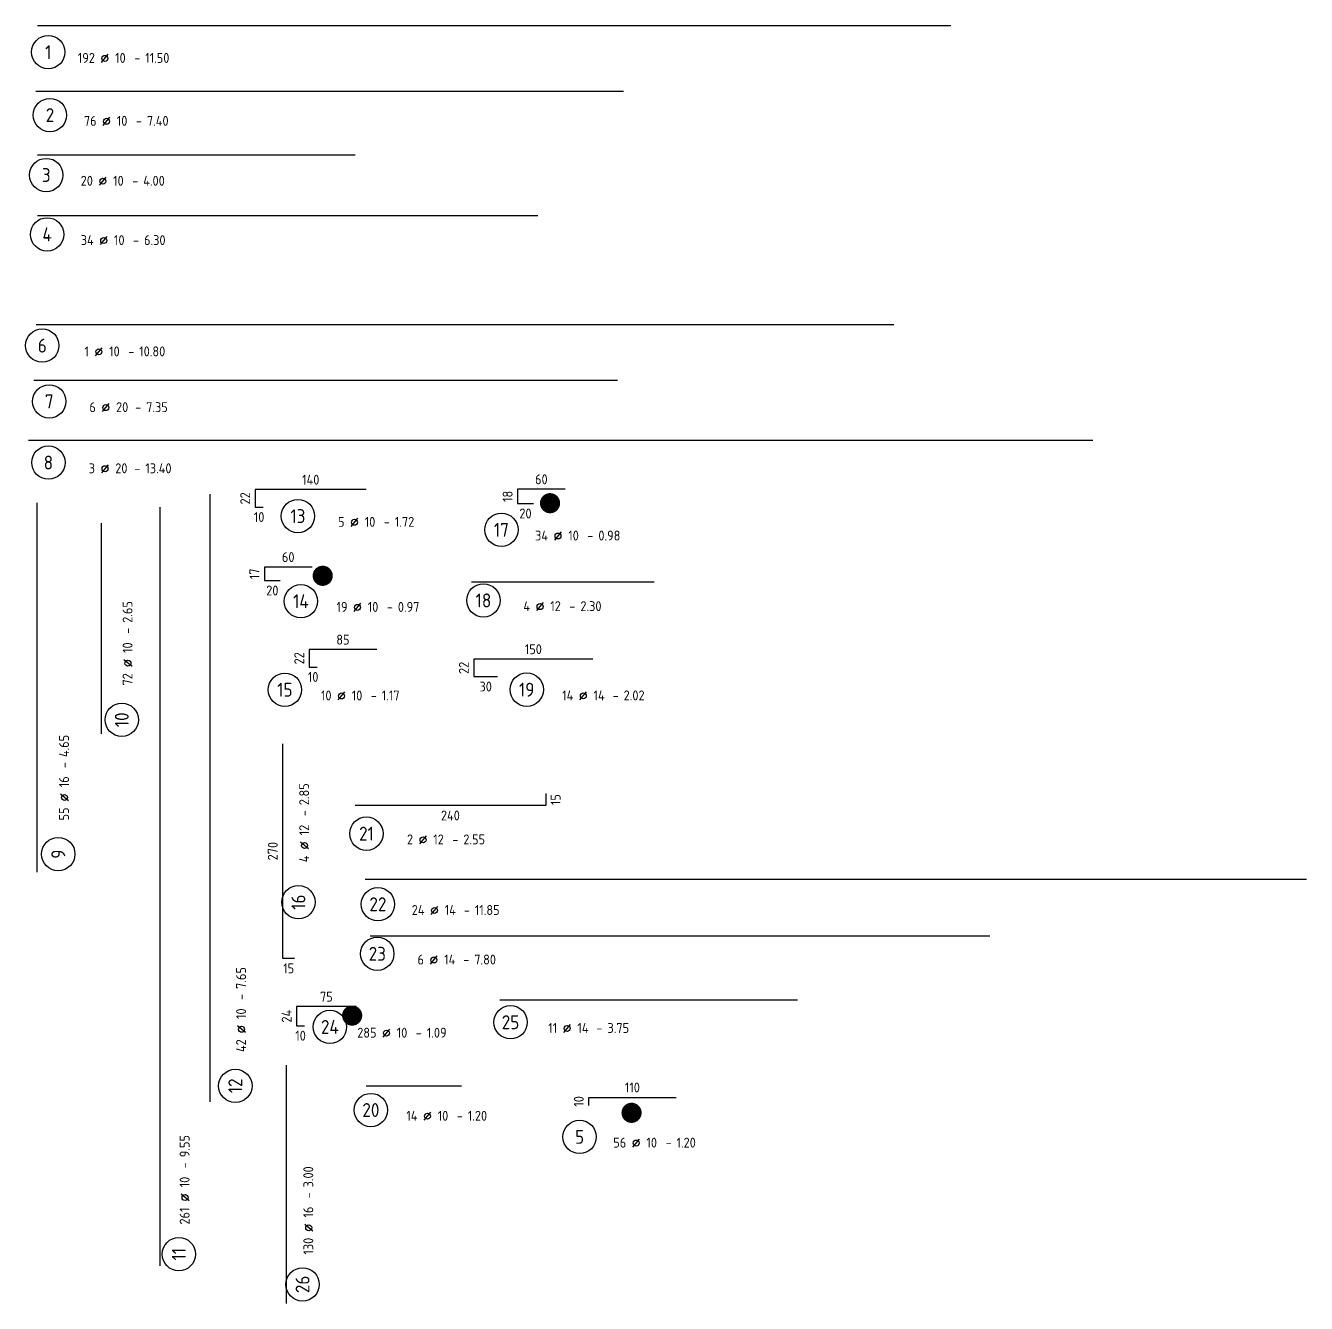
# Model space of a CAD drawing. Extents: x 0 to 76.8, y 0 to 29.7.
# Drawn here: x 60.64 to 76.76, y 12.89 to 28.97 of the extents above; entities that cross this region are included whole.
import ezdxf
from ezdxf.enums import TextEntityAlignment as Align

# ---------------------------------------------------------------- set-up
doc = ezdxf.new("R2010")
doc.units = 0
doc.header["$LTSCALE"] = 0.5
doc.linetypes.add('AUSGEZOGEN', pattern=[1000.01, 1000, 0.01])
doc.layers.add('NOPLOT', color=7, linetype='Continuous', plot=False)
doc.layers.add('RND', color=7, linetype='Continuous')
doc.styles.add('txt', font='isocp.shx')

# ---------------------------------------------------------------- blocks, each defined once
blk = doc.blocks.new('RND_AUSZ')
at = {"layer": 'RND', "color": 7, "linetype": 'Continuous'}
blk.add_line((1.341, 0.262), (1.509, 0.466), dxfattribs=at)
at = {"layer": 'RND', "color": 1, "linetype": 'Continuous'}
blk.add_circle((0, 0.52), 0.42, dxfattribs=at)
at = {"layer": 'RND', "color": 7, "linetype": 'Continuous'}
blk.add_circle((1.425, 0.364), 0.075, dxfattribs=at)
at = {"layer": 'RND', "color": 7, "linetype": 'Continuous', "style": 'txt'}
blk.add_text('-', height=0.25, dxfattribs=at).set_placement((2.163, 0.25))
at = {"layer": 'RND', "color": 1, "linetype": 'Continuous', "style": 'txt'}
blk.add_attdef('POS', text='', height=0.35, dxfattribs=at).set_placement((0, 0.52), align=Align.MIDDLE)
at = {"layer": 'RND', "color": 7, "linetype": 'Continuous', "style": 'txt'}
for tag, p in [('WIEOFT', (-0.536, 0.25)), ('STK', (1.174, 0.25))]:
    blk.add_attdef(tag, text='', height=0.25, dxfattribs=at).set_placement(p, align=Align.RIGHT)
for tag, p in [('DS', (1.683, 0.25)), ('LANG', (2.441, 0.25)), ('TEXT', (3.669, 0.25))]:
    blk.add_attdef(tag, p, '', height=0.25, dxfattribs=at)

msp = doc.modelspace()

# ---------------------------------------------------------------- linework, layer by layer
at = {"layer": 'NOPLOT', "color": 191, "linetype": 'Continuous', "const_width": 0.127}
for points in [[(67.1778, 22.9579, 1), (67.3048, 22.9579, 1)], [(64.3156, 22.0441, 1), (64.4425, 22.0441, 1)], [(64.6864, 16.5084, 1), (64.8134, 16.5084, 1)], [(68.2043, 15.2846, 1), (68.3313, 15.2846, 1)]]:
    msp.add_lwpolyline(points, format="xyb", close=True, dxfattribs=at)
at = {"layer": 'RND', "color": 1, "linetype": 'AUSGEZOGEN'}
for points in [[(60.7882, 28.969), (72.2882, 28.969)], [(60.7683, 28.1436), (68.1683, 28.1436)], [(60.7872, 27.3444), (64.7872, 27.3444)], [(60.7865, 26.579), (67.0865, 26.579)], [(60.772, 25.2054), (71.572, 25.2054)], [(68.0928, 24.5026), (60.7428, 24.5026)], [(60.6736, 23.7504), (74.0736, 23.7504)], [(62.9594, 23.0717), (62.9594, 15.4217)], [(64.9281, 23.1285), (63.5281, 23.1285), (63.5281, 22.9085), (63.6281, 22.9085)], [(67.4321, 23.1335), (66.8321, 23.1335), (66.8321, 22.9535), (67.0321, 22.9535)], [(60.7833, 18.3122), (60.7833, 22.9622)], [(62.3303, 22.9079), (62.3303, 13.3579)], [(61.5906, 22.7053), (61.5906, 20.0553)], [(64.2447, 22.1542), (63.6447, 22.1542), (63.6447, 21.9842), (63.8447, 21.9842)], [(66.2531, 21.9665), (68.5531, 21.9665)], [(65.0585, 21.1159), (64.2085, 21.1159), (64.2085, 20.8959), (64.3085, 20.8959)], [(67.7811, 20.9951), (66.2811, 20.9951), (66.2811, 20.7751), (66.5811, 20.7751)], [(64.0255, 17.2282), (63.8755, 17.2282), (63.8755, 19.9282)], [(67.1865, 19.3019), (67.1865, 19.1519), (64.7865, 19.1519)], [(76.7644, 18.2223), (64.9144, 18.2223)], [(72.7779, 17.509), (64.9779, 17.509)], [(64.7999, 16.6208), (64.0499, 16.6208), (64.0499, 16.3808), (64.1499, 16.3808)], [(66.609, 16.7086), (70.3591, 16.7086)], [(63.9239, 12.8861), (63.9239, 15.8861)], [(66.1277, 15.6197), (64.9277, 15.6197)], [(67.7281, 15.3785), (67.7281, 15.4785), (68.8281, 15.4785)]]:
    msp.add_lwpolyline(points, dxfattribs=at)

# ---------------------------------------------------------------- block references
at = {"layer": 'RND', "linetype": 'AUSGEZOGEN', "xscale": 0.5, "yscale": 0.5, "zscale": 0.5}
msp.add_blockref('RND_AUSZ', (60.9239, 28.375), dxfattribs=at).add_auto_attribs({'POS': '1', 'STK': '192', 'DS': '10', 'LANG': '11.50'})
at = {"layer": 'RND', "color": 7, "linetype": 'AUSGEZOGEN', "xscale": 0.5, "yscale": 0.5, "zscale": 0.5}
for p, values in [((60.9449, 27.5827), {'POS': '2', 'STK': '76', 'DS': '10', 'LANG': '7.40'}), ((60.9094, 26.0816), {'POS': '4', 'STK': '34', 'DS': '10', 'LANG': '6.30'}), ((60.8484, 24.6813), {'POS': '6', 'STK': '1', 'DS': '10', 'LANG': '10.80'}), ((65.0741, 17.6499), {'POS': '22', 'STK': '24', 'DS': '14', 'LANG': '11.85'})]:
    msp.add_blockref('RND_AUSZ', p, dxfattribs=at).add_auto_attribs(values)
at = {"layer": 'RND', "color": 1, "linetype": 'AUSGEZOGEN', "xscale": 0.5, "yscale": 0.5, "zscale": 0.5}
for p, values in [((60.8987, 26.8286), {'POS': '3', 'STK': '20', 'DS': '10', 'LANG': '4.00'}), ((60.9255, 23.2095), {'POS': '8', 'STK': '3', 'DS': '20', 'LANG': '13.40'}), ((64.0667, 22.5355), {'POS': '13', 'STK': '5', 'DS': '10', 'LANG': '1.72'}), ((66.6293, 22.363), {'POS': '17', 'STK': '34', 'DS': '10', 'LANG': '0.98'}), ((64.1047, 21.4645), {'POS': '14', 'STK': '19', 'DS': '10', 'LANG': '0.97'}), ((66.403, 21.4744), {'POS': '18', 'STK': '4', 'DS': '12', 'LANG': '2.30'}), ((63.9031, 20.3499), {'POS': '15', 'STK': '10', 'DS': '10', 'LANG': '1.17'}), ((66.9478, 20.3509), {'POS': '19', 'STK': '14', 'DS': '14', 'LANG': '2.02'}), ((64.9297, 18.5383), {'POS': '21', 'STK': '2', 'DS': '12', 'LANG': '2.55'}), ((65.0666, 17.0263), {'POS': '23', 'STK': '6', 'DS': '14', 'LANG': '7.80'}), ((66.7441, 16.1649), {'POS': '25', 'STK': '11', 'DS': '14', 'LANG': '3.75'}), ((64.4694, 16.1056), {'POS': '24', 'STK': '285', 'DS': '10', 'LANG': '1.09'}), ((67.6134, 14.7218), {'POS': '5', 'STK': '56', 'DS': '10', 'LANG': '1.20'})]:
    msp.add_blockref('RND_AUSZ', p, dxfattribs=at).add_auto_attribs(values)
at = {"layer": 'RND', "color": 191, "linetype": 'AUSGEZOGEN', "xscale": 0.5, "yscale": 0.5, "zscale": 0.5}
for p, values in [((60.9356, 23.9791), {'POS': '7', 'STK': '6', 'DS': '20', 'LANG': '7.35'}), ((64.9855, 15.0598), {'POS': '20', 'STK': '14', 'DS': '10', 'LANG': '1.20'})]:
    msp.add_blockref('RND_AUSZ', p, dxfattribs=at).add_auto_attribs(values)
at = {"layer": 'RND', "color": 1, "linetype": 'AUSGEZOGEN', "xscale": 0.5, "yscale": 0.5, "zscale": 0.5, "rotation": 90}
for p, values in [((62.109, 20.2315), {'POS': '10', 'STK': '72', 'DS': '10', 'LANG': '2.65'}), ((64.3328, 17.9361), {'POS': '16', 'STK': '4', 'DS': '12', 'LANG': '2.85'}), ((63.539, 15.6239), {'POS': '12', 'STK': '42', 'DS': '10', 'LANG': '7.65'}), ((62.828, 13.5055), {'POS': '11', 'STK': '261', 'DS': '10', 'LANG': '9.55'}), ((64.3852, 13.1251), {'POS': '26', 'STK': '130', 'DS': '16', 'LANG': '3.00'})]:
    msp.add_blockref('RND_AUSZ', p, dxfattribs=at).add_auto_attribs(values)
at = {"layer": 'RND', "color": 7, "linetype": 'AUSGEZOGEN', "xscale": 0.5, "yscale": 0.5, "zscale": 0.5, "rotation": 90}
msp.add_blockref('RND_AUSZ', (61.31, 18.5411), dxfattribs=at).add_auto_attribs({'POS': '9', 'STK': '55', 'DS': '16', 'LANG': '4.65'})

# ---------------------------------------------------------------- texts
at = {"layer": 'RND', "color": 7, "linetype": 'AUSGEZOGEN', "style": 'txt'}
for s, p in [('140', (64.2281, 23.2535)), ('60', (67.1321, 23.2585)), ('10', (63.5781, 22.7835)), ('20', (66.9321, 22.8285)), ('60', (63.9447, 22.2792)), ('20', (63.7447, 21.8592)), ('85', (64.6335, 21.2409)), ('150', (67.0311, 21.1201)), ('10', (64.2585, 20.7709)), ('30', (66.4311, 20.6501)), ('240', (65.9865, 19.0269)), ('15', (63.9505, 17.1032)), ('75', (64.4249, 16.7458)), ('10', (64.0999, 16.2558)), ('110', (68.2781, 15.6035))]:
    msp.add_text(s, height=0.125, dxfattribs=at).set_placement(p, align=Align.MIDDLE)
for s, p in [('22', (63.4031, 23.0185)), ('18', (66.7071, 23.0435)), ('17', (63.5197, 22.0692)), ('22', (64.0835, 21.0059)), ('22', (66.1561, 20.8851)), ('15', (67.3115, 19.2269)), ('270', (63.7505, 18.5782)), ('24', (63.9249, 16.5008)), ('10', (67.6031, 15.4285))]:
    msp.add_text(s, height=0.125, rotation=90, dxfattribs=at).set_placement(p, align=Align.MIDDLE)

doc.saveas('drawing.dxf')
